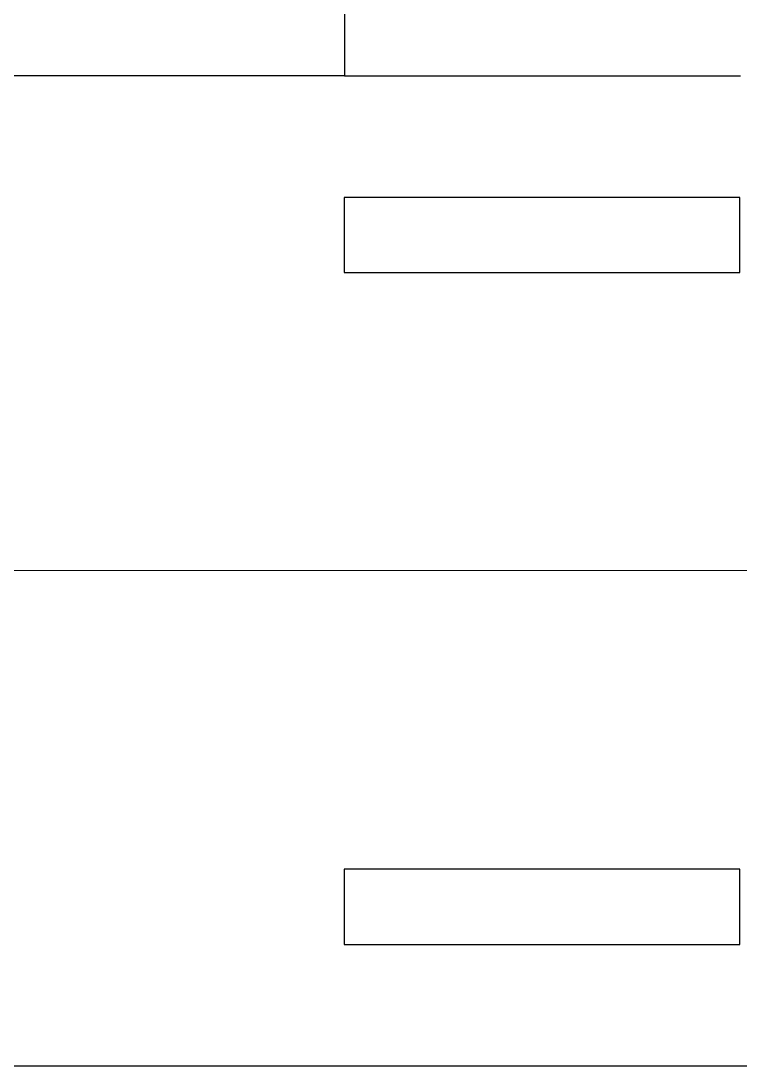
# Model space of a CAD drawing. Header units: metres. Extents: x 2882 to 3456, y 343 to 720.
# Drawn here: x 2955.8 to 2992.1, y 343.6 to 396.4 of the extents above; entities that cross this region are included whole.
import ezdxf

# ---------------------------------------------------------------- set-up
doc = ezdxf.new("R2010")
doc.units = ezdxf.units.M

msp = doc.modelspace()

# ---------------------------------------------------------------- linework, layer by layer
at = {"layer": 'COMPONENT2'}
for p, q in [((2972.159, 397.469), (2972.159, 393.619)), ((2972.159, 393.619), (2927.467, 393.619)), ((2972.159, 393.619), (2992.159, 393.619)), ((2992.135, 387.479), (2972.135, 387.479)), ((2972.135, 387.479), (2972.135, 383.679)), ((2992.135, 383.679), (2992.135, 387.479)), ((2972.135, 383.679), (2992.135, 383.679)), ((3013.54, 368.617), (2919.467, 368.661)), ((2992.135, 353.553), (2972.135, 353.553)), ((2972.135, 353.553), (2972.135, 349.753)), ((2992.135, 349.753), (2992.135, 353.553)), ((2972.135, 349.753), (2992.135, 349.753)), ((3006.85, 343.613), (2927.467, 343.613))]:
    msp.add_line(p, q, dxfattribs=at)

doc.saveas('drawing.dxf')
